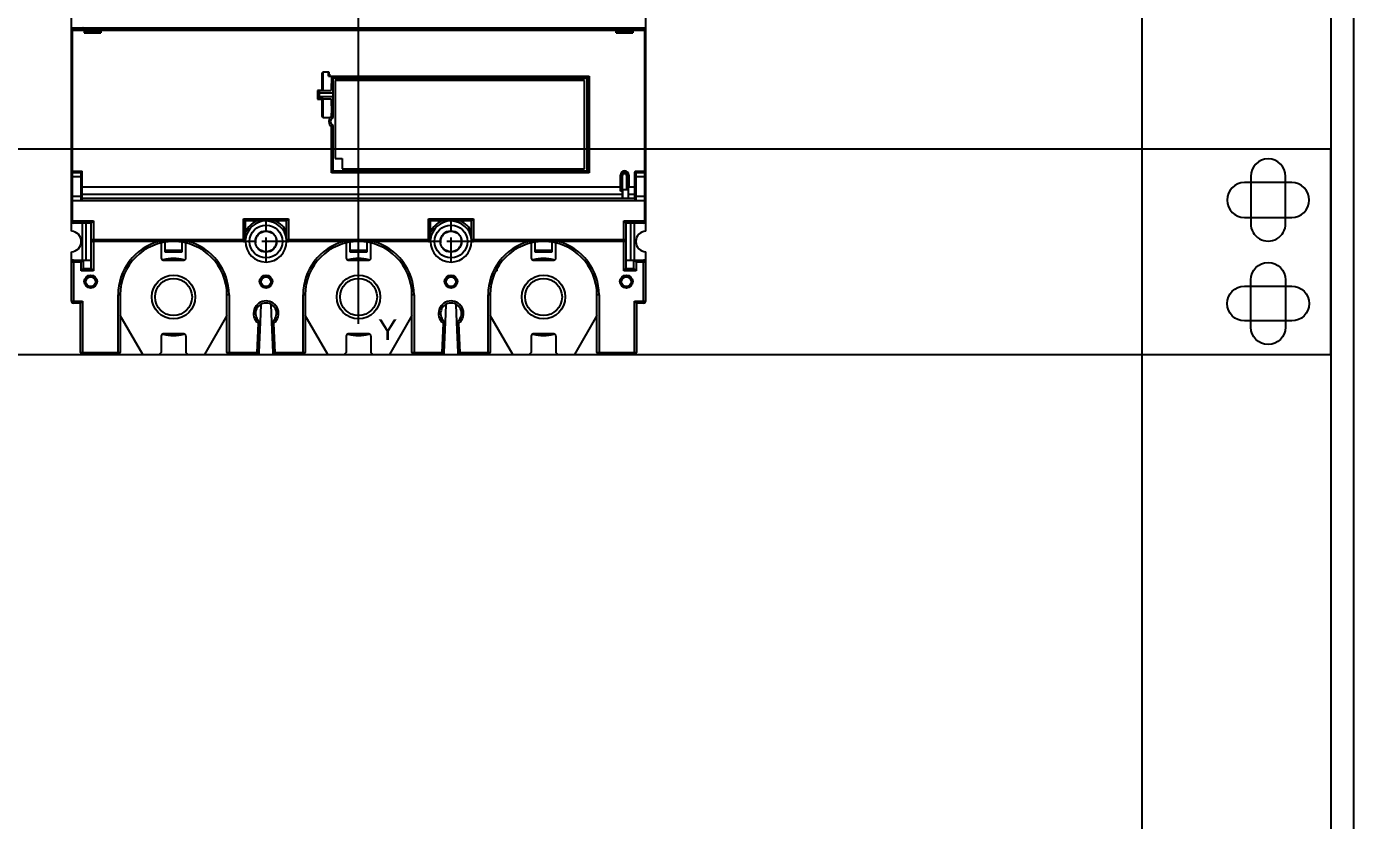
# Model space of a CAD drawing. Header units: millimetres. Extents: x 0 to 6126, y 0 to 4331.
# Drawn here: x 3465.3 to 3788, y 2990.2 to 3183.3 of the extents above; entities that cross this region are included whole.
import ezdxf

# ---------------------------------------------------------------- set-up
doc = ezdxf.new("R2010")
doc.units = ezdxf.units.MM
doc.linetypes.add('ACAD_ISO02W100', pattern=[15, 12, -3])
doc.linetypes.add('AXES2', pattern=[1.125, 0.75, -0.125, 0.125, -0.125])
for name, color, linetype in [('AXE', 80, 'AXES2'), ('CNC', 7, 'Continuous'), ('THIET BI', 2, 'Continuous')]:
    doc.layers.add(name, color=color, linetype=linetype)

# ---------------------------------------------------------------- blocks, each defined once
blk = doc.blocks.new('dfgfg')
at = {"color": 2, "linetype": 'Continuous', "ltscale": 0.5}
blk.add_line((2482981.2, 171227.94), (2482981.2, 171185.94), dxfattribs=at)
at = {"color": 2, "linetype": 'Continuous'}
blk.add_line((2482861.2, 171206.94), (2483101.2, 171206.94), dxfattribs=at)
at = {"layer": 'THIET BI', "color": 6, "linetype": 'ACAD_ISO02W100', "ltscale": 0.5}
for p, q in [((2482881.2, 171224.44), (2482881.2, 171234.44)), ((2483081.2, 171224.44), (2483081.2, 171234.44)), ((2482876.2, 171229.44), (2482886.2, 171229.44)), ((2483076.2, 171229.44), (2483086.2, 171229.44)), ((2482881.2, 171179.44), (2482881.2, 171189.44)), ((2483081.2, 171179.44), (2483081.2, 171189.44)), ((2482876.2, 171184.44), (2482886.2, 171184.44)), ((2483076.2, 171184.44), (2483086.2, 171184.44))]:
    blk.add_line(p, q, dxfattribs=at)
at = {"layer": 'THIET BI', "color": 2, "linetype": 'ACAD_ISO02W100', "ltscale": 0.5}
for centre in [(2482881.2, 171229.44), (2483081.2, 171229.44), (2482881.2, 171184.44), (2483081.2, 171184.44)]:
    blk.add_circle(centre, 2.5, dxfattribs=at)
blk = doc.blocks.new('ovan8.5x20')
at = {"layer": 'CNC', "color": 2, "lineweight": -3}
for p, q in [((5.75, 4.25), (-5.75, 4.25)), ((-5.75, -4.25), (5.75, -4.25))]:
    blk.add_line(p, q, dxfattribs=at)
for centre, start, end in [((-5.75, 0), 90, 270), ((5.75, 0), 270, 90)]:
    blk.add_arc(centre, 4.25, start, end, dxfattribs=at)

msp = doc.modelspace()

# ---------------------------------------------------------------- linework, layer by layer
for p, q in [((3476.16, 3133.58), (3476.16, 3328.49)), ((3615.86, 3133.58), (3615.86, 3328.49)), ((3476.16, 3183.03), (3615.86, 3183.03)), ((3476.16, 3182.53), (3608.7, 3182.53)), ((3479.29, 3182.33), (3476.16, 3182.33)), ((3476.36, 3182.53), (3476.36, 3136.03)), ((3477.16, 3182.53), (3477.34, 3183.03)), ((3478.86, 3182.53), (3478.86, 3183.03)), ((3480.76, 3182.88), (3478.86, 3182.88)), ((3479.29, 3182.33), (3479.29, 3181.78)), ((3479.31, 3182.23), (3479.31, 3182.53)), ((3479.86, 3183.03), (3479.86, 3182.53)), ((3480.76, 3182.88), (3480.76, 3183.03)), ((3483.31, 3182.23), (3483.31, 3182.53)), ((3483.33, 3182.33), (3483.33, 3181.78)), ((3608.69, 3182.33), (3483.33, 3182.33)), ((3608.69, 3181.78), (3608.69, 3182.33)), ((3608.71, 3182.53), (3615.86, 3182.53)), ((3608.71, 3182.53), (3608.71, 3182.23)), ((3611.26, 3183.03), (3611.26, 3182.88)), ((3613.16, 3182.88), (3611.26, 3182.88)), ((3612.16, 3182.53), (3612.16, 3183.03)), ((3612.71, 3182.53), (3612.71, 3182.23)), ((3615.86, 3182.33), (3612.73, 3182.33)), ((3612.73, 3182.33), (3612.73, 3181.78)), ((3613.16, 3182.53), (3613.16, 3183.03)), ((3614.68, 3183.03), (3614.86, 3182.53)), ((3615.66, 3136.03), (3615.66, 3182.53)), ((3479.3, 3182.23), (3479.29, 3181.78)), ((3479.29, 3181.78), (3483.33, 3181.78)), ((3483.31, 3182.23), (3479.3, 3182.23)), ((3483.33, 3181.78), (3483.31, 3182.23)), ((3608.7, 3182.23), (3608.69, 3181.78)), ((3608.69, 3181.78), (3612.73, 3181.78)), ((3608.7, 3182.23), (3612.71, 3182.23)), ((3612.73, 3181.78), (3612.71, 3182.23)), ((3537.17, 3171.74), (3537.2, 3167.73)), ((3537.17, 3167.77), (3537.17, 3171.74)), ((3538.71, 3172.23), (3537.37, 3172.23)), ((3537.41, 3167.73), (3537.37, 3172.23)), ((3538.71, 3171.23), (3538.71, 3172.23)), ((3538.71, 3171.23), (3602.11, 3171.23)), ((3538.91, 3171.73), (3538.91, 3171.23)), ((3539.41, 3171.23), (3539.33, 3167.73)), ((3539.81, 3161.23), (3539.81, 3171.23)), ((3539.81, 3170.73), (3601.51, 3170.73)), ((3601.01, 3170.23), (3540.31, 3170.23)), ((3540.31, 3170.23), (3540.31, 3151.23)), ((3597.11, 3171.23), (3597.53, 3170.73)), ((3598.18, 3170.73), (3597.76, 3171.23)), ((3598.02, 3170.93), (3602.01, 3170.93)), ((3601.01, 3148.73), (3601.01, 3170.23)), ((3601.51, 3170.73), (3601.51, 3148.23)), ((3602.01, 3170.93), (3602.01, 3148.03)), ((3602.11, 3171.23), (3602.11, 3147.73)), ((3537.17, 3167.77), (3536.07, 3167.77)), ((3536.07, 3167.77), (3536.11, 3167.73)), ((3536.07, 3167.77), (3536.07, 3165.7)), ((3536.11, 3167.73), (3539.33, 3167.73)), ((3536.11, 3167.73), (3536.11, 3165.73)), ((3536.51, 3165.73), (3536.51, 3167.73)), ((3536.51, 3167.23), (3539.81, 3167.23)), ((3539.81, 3166.23), (3536.51, 3166.23)), ((3537.17, 3167.77), (3537.2, 3167.73)), ((3536.07, 3165.7), (3536.11, 3165.73)), ((3536.07, 3165.7), (3537.17, 3165.7)), ((3537.2, 3165.73), (3536.11, 3165.73)), ((3537.2, 3165.73), (3537.17, 3161.73)), ((3537.17, 3165.7), (3537.2, 3165.73)), ((3537.17, 3161.73), (3537.17, 3165.7)), ((3537.37, 3161.23), (3537.41, 3165.73)), ((3537.41, 3165.73), (3539.33, 3165.73)), ((3539.33, 3165.73), (3539.41, 3162.23)), ((3539.38, 3163.53), (3539.81, 3163.53)), ((3537.37, 3161.23), (3539.13, 3161.23)), ((3538.91, 3160.63), (3538.86, 3160.63)), ((3538.87, 3159.83), (3538.91, 3159.83)), ((3538.91, 3159.83), (3538.91, 3160.63)), ((3539.41, 3161.53), (3539.41, 3162.23)), ((3539.41, 3147.73), (3539.41, 3158.94)), ((3539.81, 3148.23), (3539.81, 3159.23)), ((3539.81, 3156.28), (3539.41, 3156.28)), ((3540.31, 3151.23), (3542.01, 3151.23)), ((3542.01, 3151.23), (3542.01, 3148.73)), ((3476.16, 3148.13), (3478.81, 3148.13)), ((3478.56, 3147.73), (3476.36, 3147.73)), ((3478.26, 3147.73), (3478.26, 3148.13)), ((3478.46, 3148.13), (3478.46, 3147.73)), ((3478.56, 3141.03), (3478.56, 3147.73)), ((3478.76, 3141.23), (3478.76, 3148.13)), ((3478.81, 3141.58), (3478.81, 3148.13)), ((3539.41, 3148.23), (3601.51, 3148.23)), ((3539.41, 3148.03), (3602.01, 3148.03)), ((3602.11, 3147.73), (3539.41, 3147.73)), ((3542.01, 3148.73), (3601.01, 3148.73)), ((3599.51, 3148.23), (3599.51, 3148.03)), ((3609.76, 3147.18), (3609.7, 3147.18)), ((3609.7, 3147.18), (3609.7, 3144.28)), ((3609.76, 3143.33), (3609.76, 3147.18)), ((3610.16, 3146.98), (3609.96, 3146.98)), ((3609.96, 3143.68), (3609.96, 3146.98)), ((3610.16, 3146.98), (3610.16, 3143.68)), ((3611.46, 3146.98), (3611.26, 3146.98)), ((3611.26, 3143.68), (3611.26, 3146.98)), ((3611.46, 3146.98), (3611.46, 3143.68)), ((3611.72, 3147.18), (3611.66, 3147.18)), ((3611.66, 3141.61), (3611.66, 3147.18)), ((3611.72, 3147.18), (3611.72, 3144.28)), ((3613.21, 3141.58), (3613.21, 3147.93)), ((3613.26, 3141.23), (3613.26, 3148.05)), ((3613.41, 3148.13), (3615.86, 3148.13)), ((3615.66, 3147.73), (3613.46, 3147.73)), ((3613.46, 3147.73), (3613.46, 3141.03)), ((3613.56, 3147.73), (3613.56, 3148.13)), ((3613.76, 3148.13), (3613.76, 3147.73)), ((3478.76, 3146.73), (3476.16, 3146.73)), ((3609.7, 3144.28), (3478.81, 3144.28)), ((3609.72, 3143.29), (3609.72, 3144.28)), ((3609.96, 3143.68), (3611.46, 3143.68)), ((3611.7, 3142.51), (3611.7, 3144.28)), ((3613.21, 3144.28), (3611.72, 3144.28)), ((3615.86, 3146.73), (3613.26, 3146.73)), ((3476.16, 3142.03), (3478.76, 3142.03)), ((3476.36, 3141.03), (3615.66, 3141.03)), ((3613.26, 3141.51), (3478.76, 3141.51)), ((3478.81, 3142.51), (3610.22, 3142.51)), ((3478.81, 3141.58), (3610.25, 3141.58)), ((3609.72, 3143.29), (3609.76, 3143.33)), ((3610.22, 3143.29), (3609.72, 3143.29)), ((3610.26, 3143.33), (3609.76, 3143.33)), ((3610.22, 3143.29), (3610.26, 3143.33)), ((3610.22, 3142.51), (3610.22, 3143.29)), ((3610.26, 3141.61), (3610.25, 3141.58)), ((3610.26, 3141.61), (3610.26, 3143.33)), ((3611.66, 3141.61), (3611.67, 3141.58)), ((3611.67, 3141.58), (3613.21, 3141.58)), ((3611.7, 3142.51), (3613.21, 3142.51)), ((3613.26, 3143.23), (3613.21, 3143.23)), ((3613.26, 3141.73), (3613.21, 3141.73)), ((3613.26, 3142.03), (3615.86, 3142.03)), ((3476.16, 3136.03), (3481.51, 3136.03)), ((3481.01, 3135.53), (3476.66, 3135.53)), ((3478.86, 3126.53), (3478.86, 3135.53)), ((3479.76, 3126.53), (3479.76, 3135.53)), ((3481.01, 3124.43), (3481.01, 3135.53)), ((3481.51, 3136.03), (3481.51, 3123.93)), ((3518.01, 3136.53), (3529.01, 3136.53)), ((3518.01, 3131.03), (3518.01, 3136.53)), ((3528.51, 3136.03), (3518.51, 3136.03)), ((3518.51, 3131.03), (3518.51, 3136.03)), ((3528.51, 3131.03), (3528.51, 3136.03)), ((3529.01, 3136.53), (3529.01, 3131.03)), ((3563.01, 3136.53), (3574.01, 3136.53)), ((3563.01, 3131.03), (3563.01, 3136.53)), ((3573.51, 3136.03), (3563.51, 3136.03)), ((3563.51, 3131.03), (3563.51, 3136.03)), ((3573.51, 3131.03), (3573.51, 3136.03)), ((3574.01, 3136.53), (3574.01, 3131.03)), ((3610.51, 3136.03), (3615.86, 3136.03)), ((3610.51, 3123.93), (3610.51, 3136.03)), ((3615.36, 3135.53), (3611.01, 3135.53)), ((3611.01, 3135.53), (3611.01, 3124.43)), ((3612.26, 3126.53), (3612.26, 3135.53)), ((3613.16, 3126.53), (3613.16, 3135.53)), ((3481.01, 3131.53), (3518.51, 3131.53)), ((3518.01, 3131.03), (3481.51, 3131.03)), ((3499.01, 3128.43), (3499.01, 3130.83)), ((3503.01, 3130.83), (3503.01, 3128.43)), ((3528.51, 3131.53), (3563.51, 3131.53)), ((3563.01, 3131.03), (3529.01, 3131.03)), ((3544.01, 3128.43), (3544.01, 3130.83)), ((3548.01, 3130.83), (3548.01, 3128.43)), ((3573.51, 3131.53), (3611.01, 3131.53)), ((3610.51, 3131.03), (3574.01, 3131.03)), ((3589.01, 3128.43), (3589.01, 3130.83)), ((3593.01, 3130.84), (3593.01, 3128.43)), ((3476.16, 3116.53), (3476.16, 3128.49)), ((3498.01, 3130.64), (3498.01, 3127.03)), ((3499.01, 3128.93), (3503.01, 3128.93)), ((3503.01, 3128.43), (3499.01, 3128.43)), ((3504.01, 3127.03), (3504.01, 3130.64)), ((3543.01, 3130.64), (3543.01, 3127.03)), ((3544.01, 3128.93), (3548.01, 3128.93)), ((3548.01, 3128.43), (3544.01, 3128.43)), ((3549.01, 3127.03), (3549.01, 3130.64)), ((3588.01, 3130.64), (3588.01, 3127.03)), ((3589.01, 3128.93), (3593.01, 3128.93)), ((3593.01, 3128.43), (3589.01, 3128.43)), ((3594.01, 3127.03), (3594.01, 3130.64)), ((3615.86, 3116.53), (3615.86, 3128.49)), ((3478.51, 3126.03), (3476.16, 3126.03)), ((3476.66, 3126.53), (3481.01, 3126.53)), ((3476.66, 3126.53), (3476.66, 3116.03)), ((3478.51, 3123.93), (3478.51, 3126.03)), ((3479.01, 3126.53), (3479.01, 3124.43)), ((3479.01, 3124.43), (3481.01, 3124.43)), ((3498.51, 3126.53), (3503.51, 3126.53)), ((3543.51, 3126.53), (3548.51, 3126.53)), ((3579.76, 3123.93), (3579.76, 3124.43)), ((3588.51, 3126.53), (3593.51, 3126.53)), ((3611.01, 3126.53), (3615.36, 3126.53)), ((3611.01, 3124.43), (3613.01, 3124.43)), ((3613.01, 3124.43), (3613.01, 3126.53)), ((3615.86, 3126.03), (3613.51, 3126.03)), ((3613.51, 3126.03), (3613.51, 3123.93)), ((3615.36, 3116.03), (3615.36, 3126.53)), ((3481.51, 3123.93), (3478.51, 3123.93)), ((3579.76, 3123.93), (3579.49, 3123.93)), ((3613.51, 3123.93), (3610.51, 3123.93)), ((3488.01, 3118.03), (3487.51, 3118.03)), ((3487.51, 3103.53), (3487.51, 3118.03)), ((3488.01, 3118.03), (3488.01, 3104.03)), ((3514.51, 3118.03), (3514.01, 3118.03)), ((3514.01, 3104.03), (3514.01, 3118.03)), ((3514.51, 3118.03), (3514.51, 3103.53)), ((3533.01, 3118.03), (3532.51, 3118.03)), ((3532.51, 3103.53), (3532.51, 3118.03)), ((3533.01, 3118.03), (3533.01, 3104.03)), ((3559.51, 3118.03), (3559.01, 3118.03)), ((3559.01, 3104.03), (3559.01, 3118.03)), ((3559.51, 3118.03), (3559.51, 3103.53)), ((3578.01, 3118.03), (3577.51, 3118.03)), ((3577.51, 3103.53), (3577.51, 3118.03)), ((3578.01, 3118.03), (3578.01, 3104.03)), ((3604.51, 3118.03), (3604.01, 3118.03)), ((3604.01, 3104.03), (3604.01, 3118.03)), ((3604.51, 3118.03), (3604.51, 3103.53)), ((3476.16, 3116.53), (3478.91, 3116.53)), ((3478.41, 3116.03), (3476.66, 3116.03)), ((3478.41, 3104.03), (3478.41, 3116.03)), ((3478.91, 3116.53), (3478.91, 3103.53)), ((3522.25, 3115.72), (3522.07, 3111.42)), ((3523.95, 3116.03), (3523.05, 3116.03)), ((3524.94, 3111.42), (3524.77, 3115.72)), ((3567.25, 3115.72), (3567.07, 3111.42)), ((3568.95, 3116.03), (3568.05, 3116.03)), ((3569.94, 3111.42), (3569.77, 3115.72)), ((3613.11, 3116.53), (3615.86, 3116.53)), ((3613.11, 3103.53), (3613.11, 3116.53)), ((3615.36, 3116.03), (3613.61, 3116.03)), ((3613.61, 3116.03), (3613.61, 3104.03)), ((3493.51, 3103.53), (3488.01, 3113.06)), ((3514.01, 3113.06), (3508.51, 3103.53)), ((3522.08, 3111.42), (3521.78, 3104.01)), ((3525.24, 3104.01), (3524.93, 3111.42)), ((3538.51, 3103.53), (3533.01, 3113.06)), ((3559.01, 3113.06), (3553.51, 3103.53)), ((3567.08, 3111.42), (3566.78, 3104.01)), ((3570.24, 3104.01), (3569.93, 3111.42)), ((3583.51, 3103.53), (3578.01, 3113.06)), ((3604.01, 3113.06), (3598.51, 3103.53)), ((3503.51, 3108.53), (3498.51, 3108.53)), ((3521.57, 3111.17), (3521.28, 3104.03)), ((3525.74, 3104.03), (3525.44, 3111.17)), ((3548.51, 3108.53), (3543.51, 3108.53)), ((3566.57, 3111.17), (3566.28, 3104.03)), ((3570.74, 3104.03), (3570.44, 3111.17)), ((3593.51, 3108.53), (3588.51, 3108.53)), ((3498.01, 3108.03), (3498.01, 3104.03)), ((3504.01, 3108.03), (3504.01, 3104.03)), ((3543.01, 3108.03), (3543.01, 3104.03)), ((3549.01, 3108.03), (3549.01, 3104.03)), ((3588.01, 3108.03), (3588.01, 3104.03)), ((3594.01, 3108.03), (3594.01, 3104.03)), ((3478.41, 3104.03), (3488.01, 3104.03)), ((3478.91, 3103.53), (3521.76, 3103.53)), ((3498.01, 3104.03), (3497.51, 3103.53)), ((3504.51, 3103.53), (3504.01, 3104.03)), ((3514.01, 3104.03), (3521.28, 3104.03)), ((3521.28, 3104.03), (3521.78, 3104.01)), ((3521.28, 3103.53), (3521.28, 3104.03)), ((3521.78, 3104.01), (3521.76, 3103.53)), ((3525.24, 3104.01), (3525.74, 3104.03)), ((3525.26, 3103.53), (3525.24, 3104.01)), ((3525.26, 3103.53), (3566.76, 3103.53)), ((3525.74, 3104.03), (3533.01, 3104.03)), ((3525.74, 3104.03), (3525.74, 3103.53)), ((3543.01, 3104.03), (3542.51, 3103.53)), ((3549.51, 3103.53), (3549.01, 3104.03)), ((3559.01, 3104.03), (3566.28, 3104.03)), ((3566.28, 3104.03), (3566.78, 3104.01)), ((3566.28, 3103.53), (3566.28, 3104.03)), ((3566.78, 3104.01), (3566.76, 3103.53)), ((3570.24, 3104.01), (3570.74, 3104.03)), ((3570.26, 3103.53), (3570.24, 3104.01)), ((3570.26, 3103.53), (3613.11, 3103.53)), ((3570.74, 3104.03), (3578.01, 3104.03)), ((3570.74, 3104.03), (3570.74, 3103.53)), ((3588.01, 3104.03), (3587.51, 3103.53)), ((3594.51, 3103.53), (3594.01, 3104.03)), ((3604.01, 3104.03), (3613.61, 3104.03))]:
    msp.add_line(p, q)
at = {"color": 4, "ltscale": 3}
msp.add_lwpolyline([(3305.51, 3897.46), (3788.01, 3897.46), (3788.01, 2548.96), (3305.51, 2548.96)], close=True, dxfattribs=at)
at = {"color": 35, "ltscale": 3}
msp.add_lwpolyline([(3311.01, 3891.96), (3782.51, 3891.96), (3782.51, 2554.46), (3311.01, 2554.46)], close=True, dxfattribs=at)
at = {"color": 3, "ltscale": 3}
msp.add_lwpolyline([(3350.51, 3883.46), (3736.51, 3883.46), (3736.51, 2578.46), (3350.51, 2578.46)], close=True, dxfattribs=at)
at = {"color": 8, "ltscale": 3}
msp.add_lwpolyline([(3311.01, 3103.53), (3782.51, 3103.53), (3782.51, 3153.53), (3311.01, 3153.53)], close=True, dxfattribs=at)
at = {"color": 2, "ltscale": 3}
for centre in [(3523.51, 3131.03), (3568.51, 3131.03)]:
    msp.add_circle(centre, 4, dxfattribs=at)
for centre, radius in [((3523.51, 3131.03), 2.6), ((3568.51, 3131.03), 2.6), ((3480.86, 3121.28), 1.57), ((3480.86, 3121.28), 1.17), ((3501.01, 3117.53), 5.3), ((3501.01, 3117.53), 4.5), ((3523.51, 3121.28), 1.57), ((3523.51, 3121.28), 1.17), ((3546.01, 3117.53), 5.3), ((3546.01, 3117.53), 4.5), ((3568.51, 3121.28), 1.57), ((3568.51, 3121.28), 1.17), ((3591.01, 3117.53), 5.3), ((3591.01, 3117.53), 4.5), ((3611.16, 3121.28), 1.57), ((3611.16, 3121.28), 1.17)]:
    msp.add_circle(centre, radius)
for centre, radius, start, end in [((3476.36, 3182.33), 0.2, 90, 180), ((3480.76, 3189.78), 6.9, 270, 280.543), ((3611.26, 3189.78), 6.9, 259.4576, 270), ((3615.66, 3182.33), 0.2, 0, 90), ((3540.51, 3160.23), 1.7, 130.3202, 229.6798), ((3540.34, 3160.23), 1.13, 118.0725, 241.9275), ((3537.01, 3160.23), 2.8, 18.8392, 30.7196), ((3537.01, 3160.23), 2.75, 18.8996, 28.3926), ((3537.01, 3160.23), 2.8, 329.2799, 341.1608), ((3537.01, 3160.23), 2.75, 331.6074, 341.7246), ((3476.36, 3147.53), 0.2, 90, 179.9999), ((3478.56, 3147.53), 0.2, 0, 90), ((3610.71, 3147.18), 1.01, 0, 180), ((3610.71, 3147.18), 0.95, 0, 180), ((3610.71, 3146.98), 0.75, 0, 180), ((3610.71, 3146.98), 0.55, 359.9924, 180.0077), ((3613.41, 3147.93), 0.2, 90, 180), ((3613.46, 3147.53), 0.2, 90, 179.9999), ((3615.66, 3147.53), 0.2, 0, 90), ((3476.36, 3141.23), 0.2, 180, 270), ((3478.56, 3141.23), 0.2, 270, 359.9999), ((3613.46, 3141.23), 0.2, 180, 270), ((3615.66, 3141.23), 0.2, 270, 359.9999), ((3476.66, 3136.03), 0.5, 180, 270), ((3523.51, 3131.03), 5.5, 114.6196, 155.38), ((3523.51, 3131.03), 5, 5.2701, 174.3032), ((3523.51, 3131.03), 5.5, 24.62, 65.381), ((3568.51, 3131.03), 5.5, 114.6196, 155.38), ((3568.51, 3131.03), 5, 5.2701, 174.3032), ((3568.51, 3131.03), 5.5, 24.62, 65.381), ((3615.36, 3136.03), 0.5, 270, 0), ((3476.01, 3131.03), 2.55, 273.3723, 86.6277), ((3481.51, 3131.53), 0.5, 180, 270), ((3501.01, 3118.03), 13.5, 105.6411, 180), ((3501.01, 3118.03), 13, 0, 180), ((3501.01, 3118.03), 13.5, 0, 74.359), ((3518.01, 3131.53), 0.5, 270, 0), ((3523.51, 3131.03), 5, 180, 0), ((3529.01, 3131.53), 0.5, 180, 270), ((3546.01, 3118.03), 13.5, 105.6411, 180), ((3546.01, 3118.03), 13, 0, 180), ((3546.01, 3118.03), 13.5, 0, 74.359), ((3563.01, 3131.53), 0.5, 270, 0), ((3568.51, 3131.03), 5, 180, 0), ((3574.01, 3131.53), 0.5, 180, 270), ((3591.01, 3118.03), 13.5, 105.642, 180), ((3591.01, 3118.03), 13, 0, 180), ((3591.01, 3118.03), 13.5, 0, 74.359), ((3610.51, 3131.53), 0.5, 270, 0), ((3616.01, 3131.03), 2.55, 93.3723, 266.6277), ((3476.66, 3126.03), 0.5, 90, 180), ((3498.51, 3127.03), 0.5, 180, 270), ((3501.01, 3117.53), 9.4, 74.4753, 105.5228), ((3503.51, 3127.03), 0.5, 270, 0), ((3543.51, 3127.03), 0.5, 180, 270), ((3546.01, 3117.53), 9.4, 74.4753, 105.5228), ((3548.51, 3127.03), 0.5, 270, 0), ((3588.51, 3127.03), 0.5, 180, 270), ((3591.01, 3117.53), 9.4, 74.4753, 105.5228), ((3593.51, 3127.03), 0.5, 270, 0), ((3615.36, 3126.03), 0.5, 0, 90), ((3476.66, 3116.53), 0.5, 180, 270), ((3523.51, 3113.53), 3.05, 309.3874, 230.6124), ((3523.51, 3113.53), 2.55, 303.9745, 236.0255), ((3568.51, 3113.53), 3.05, 309.3874, 230.6124), ((3568.51, 3113.53), 2.55, 303.9745, 236.0255), ((3615.36, 3116.53), 0.5, 270, 0), ((3498.51, 3108.03), 0.5, 90, 180), ((3501.01, 3117.53), 9.4, 254.4753, 285.5228), ((3503.51, 3108.03), 0.5, 0, 90), ((3543.51, 3108.03), 0.5, 90, 180), ((3546.01, 3117.53), 9.4, 254.4753, 285.5228), ((3548.51, 3108.03), 0.5, 0, 90), ((3588.51, 3108.03), 0.5, 90, 180), ((3591.01, 3117.53), 9.4, 254.4753, 285.5228), ((3593.51, 3108.03), 0.5, 0, 90), ((3478.91, 3104.03), 0.5, 180, 270), ((3487.51, 3104.03), 0.5, 270, 0), ((3514.51, 3104.03), 0.5, 180, 270), ((3521.28, 3104.03), 0.5, 270, 357.6399), ((3525.74, 3104.03), 0.5, 182.3601, 270), ((3532.51, 3104.03), 0.5, 270, 0), ((3559.51, 3104.03), 0.5, 180, 270), ((3566.28, 3104.03), 0.5, 270, 357.6399), ((3570.74, 3104.03), 0.5, 182.3601, 270), ((3577.51, 3104.03), 0.5, 270, 0), ((3604.51, 3104.03), 0.5, 180, 270), ((3613.11, 3104.03), 0.5, 270, 0)]:
    msp.add_arc(centre, radius, start, end)
for points, knots in [([(3479, 3183.03), (3478.97, 3183), (3478.93, 3182.95), (3478.86, 3182.9), (3478.86, 3182.88)], [0, 0, 0, 0, 0.1386133, 0.2052412, 0.2052412, 0.2052412, 0.2052412]), ([(3479.29, 3182.33), (3479.29, 3182.36), (3479.28, 3182.43), (3479.3, 3182.48), (3479.28, 3182.53), (3479.29, 3182.53)], [0, 0, 0, 0, 0.1003263, 0.1730067, 0.2000689, 0.2000689, 0.2000689, 0.2000689]), ([(3483.33, 3182.53), (3483.34, 3182.53), (3483.32, 3182.48), (3483.34, 3182.43), (3483.33, 3182.36), (3483.33, 3182.33)], [0, 0, 0, 0, 0.0270421, 0.0997079, 0.2000689, 0.2000689, 0.2000689, 0.2000689]), ([(3608.69, 3182.33), (3608.69, 3182.36), (3608.68, 3182.43), (3608.7, 3182.48), (3608.68, 3182.53), (3608.69, 3182.53)], [0, 0, 0, 0, 0.1003263, 0.1730067, 0.2000689, 0.2000689, 0.2000689, 0.2000689]), ([(3612.73, 3182.53), (3612.74, 3182.53), (3612.72, 3182.48), (3612.74, 3182.43), (3612.73, 3182.36), (3612.73, 3182.33)], [0, 0, 0, 0, 0.0270421, 0.0997079, 0.2000689, 0.2000689, 0.2000689, 0.2000689]), ([(3613.16, 3182.88), (3613.16, 3182.9), (3613.09, 3182.95), (3613.05, 3183), (3613.02, 3183.03)], [0, 0, 0, 0, 0.0656525, 0.2041287, 0.2041287, 0.2041287, 0.2041287]), ([(3537.17, 3171.74), (3537.17, 3171.77), (3537.18, 3171.84), (3537.19, 3171.94), (3537.21, 3172.02), (3537.23, 3172.1), (3537.27, 3172.16), (3537.31, 3172.22), (3537.35, 3172.23), (3537.37, 3172.23)], [0, 0, 0, 0, 0.1107687, 0.2076666, 0.2922482, 0.3663543, 0.4386913, 0.5067602, 0.5691088, 0.5691088, 0.5691088, 0.5691088]), ([(3538.91, 3171.73), (3538.91, 3171.75), (3538.91, 3171.8), (3538.9, 3171.87), (3538.89, 3171.94), (3538.88, 3171.99), (3538.86, 3172.04), (3538.85, 3172.09), (3538.83, 3172.13), (3538.81, 3172.17), (3538.79, 3172.19), (3538.76, 3172.21), (3538.74, 3172.23), (3538.72, 3172.23), (3538.71, 3172.23)], [0, 0, 0, 0, 0.0769802, 0.1470899, 0.210986, 0.26927, 0.3224459, 0.3709329, 0.4150644, 0.4550367, 0.4906923, 0.522255, 0.5506057, 0.5776914, 0.5776914, 0.5776914, 0.5776914]), ([(3537.2, 3167.73), (3537.21, 3167.73), (3537.25, 3167.74), (3537.31, 3167.73), (3537.37, 3167.73), (3537.41, 3167.73)], [0, 0, 0, 0, 0.0304845, 0.1041095, 0.200676, 0.200676, 0.200676, 0.200676]), ([(3537.41, 3165.73), (3537.37, 3165.73), (3537.31, 3165.73), (3537.25, 3165.72), (3537.21, 3165.73), (3537.2, 3165.73)], [0, 0, 0, 0, 0.0982057, 0.1704573, 0.2006761, 0.2006761, 0.2006761, 0.2006761]), ([(3537.37, 3161.23), (3537.35, 3161.23), (3537.31, 3161.25), (3537.27, 3161.3), (3537.23, 3161.37), (3537.21, 3161.44), (3537.19, 3161.52), (3537.18, 3161.62), (3537.17, 3161.69), (3537.17, 3161.73)], [0, 0, 0, 0, 0.0622281, 0.1301291, 0.2023722, 0.2763732, 0.3609325, 0.4579636, 0.5691141, 0.5691141, 0.5691141, 0.5691141]), ([(3610.25, 3141.59), (3610.22, 3141.57), (3610.25, 3141.77), (3610.22, 3141.89), (3610.22, 3142.2), (3610.22, 3142.4), (3610.22, 3142.51)], [0, 0, 0, 0, 0.0998722, 0.3047922, 0.589855, 0.9198382, 0.9198382, 0.9198382, 0.9198382]), ([(3611.67, 3141.59), (3611.7, 3141.57), (3611.66, 3141.77), (3611.7, 3141.89), (3611.69, 3142.2), (3611.7, 3142.4), (3611.7, 3142.51)], [0, 0, 0, 0, 0.0998177, 0.3056451, 0.5915145, 0.9199738, 0.9199738, 0.9199738, 0.9199738]), ([(3476.36, 3136.03), (3476.36, 3135.97), (3476.37, 3135.85), (3476.43, 3135.69), (3476.5, 3135.6), (3476.53, 3135.58)], [0, 0, 0, 0, 0.1921401, 0.3578052, 0.5012104, 0.5012104, 0.5012104, 0.5012104]), ([(3481.51, 3136.03), (3481.46, 3135.98), (3481.36, 3135.88), (3481.22, 3135.74), (3481.12, 3135.64), (3481.05, 3135.57), (3481.02, 3135.54), (3481.01, 3135.53)], [0, 0, 0, 0, 0.2256783, 0.4225415, 0.5745005, 0.6724222, 0.7071069, 0.7071069, 0.7071069, 0.7071069]), ([(3518.01, 3136.53), (3518.06, 3136.48), (3518.16, 3136.38), (3518.3, 3136.24), (3518.4, 3136.14), (3518.47, 3136.07), (3518.5, 3136.04), (3518.51, 3136.03)], [0, 0, 0, 0, 0.2256783, 0.4225415, 0.5745005, 0.6724222, 0.7071069, 0.7071069, 0.7071069, 0.7071069]), ([(3529.01, 3136.53), (3528.96, 3136.48), (3528.86, 3136.38), (3528.72, 3136.24), (3528.62, 3136.14), (3528.55, 3136.07), (3528.52, 3136.04), (3528.51, 3136.03)], [0, 0, 0, 0, 0.2256783, 0.4225415, 0.5745005, 0.6724222, 0.7071069, 0.7071069, 0.7071069, 0.7071069]), ([(3563.01, 3136.53), (3563.06, 3136.48), (3563.16, 3136.38), (3563.3, 3136.24), (3563.4, 3136.14), (3563.47, 3136.07), (3563.5, 3136.04), (3563.51, 3136.03)], [0, 0, 0, 0, 0.2256783, 0.4225415, 0.5745005, 0.6724222, 0.7071069, 0.7071069, 0.7071069, 0.7071069]), ([(3574.01, 3136.53), (3573.96, 3136.48), (3573.86, 3136.38), (3573.72, 3136.24), (3573.62, 3136.14), (3573.55, 3136.07), (3573.52, 3136.04), (3573.51, 3136.03)], [0, 0, 0, 0, 0.2256783, 0.4225415, 0.5745005, 0.6724222, 0.7071069, 0.7071069, 0.7071069, 0.7071069]), ([(3610.51, 3136.03), (3610.56, 3135.98), (3610.66, 3135.88), (3610.8, 3135.74), (3610.9, 3135.64), (3610.97, 3135.57), (3611, 3135.54), (3611.01, 3135.53)], [0, 0, 0, 0, 0.2256783, 0.4225415, 0.5745005, 0.6724222, 0.7071069, 0.7071069, 0.7071069, 0.7071069]), ([(3615.48, 3135.57), (3615.48, 3135.57), (3615.46, 3135.56), (3615.42, 3135.54), (3615.38, 3135.53), (3615.36, 3135.53)], [0, 0, 0, 0, 0.0016788, 0.0777774, 0.1281844, 0.1281844, 0.1281844, 0.1281844]), ([(3615.66, 3136.03), (3615.66, 3136.01), (3615.66, 3135.95), (3615.64, 3135.86), (3615.61, 3135.74), (3615.55, 3135.64), (3615.5, 3135.59), (3615.48, 3135.57)], [0, 0, 0, 0, 0.0541167, 0.1765359, 0.2981953, 0.4120871, 0.5085085, 0.5085085, 0.5085085, 0.5085085]), ([(3479.01, 3126.53), (3479, 3126.52), (3478.97, 3126.49), (3478.9, 3126.42), (3478.8, 3126.32), (3478.66, 3126.18), (3478.56, 3126.08), (3478.51, 3126.03)], [0, 0, 0, 0, 0.034719, 0.1326925, 0.2846727, 0.4815075, 0.7071068, 0.7071068, 0.7071068, 0.7071068]), ([(3479.01, 3124.43), (3479, 3124.42), (3478.97, 3124.39), (3478.9, 3124.32), (3478.8, 3124.22), (3478.66, 3124.08), (3478.56, 3123.98), (3478.51, 3123.93)], [0, 0, 0, 0, 0.034719, 0.1326925, 0.2846727, 0.4815075, 0.7071068, 0.7071068, 0.7071068, 0.7071068]), ([(3481.01, 3124.43), (3481.02, 3124.42), (3481.05, 3124.39), (3481.12, 3124.32), (3481.22, 3124.22), (3481.36, 3124.08), (3481.46, 3123.98), (3481.51, 3123.93)], [0, 0, 0, 0, 0.034719, 0.1326925, 0.2846727, 0.4815075, 0.7071069, 0.7071069, 0.7071069, 0.7071069]), ([(3610.51, 3123.93), (3610.56, 3123.98), (3610.66, 3124.08), (3610.8, 3124.22), (3610.9, 3124.32), (3610.97, 3124.39), (3611, 3124.42), (3611.01, 3124.43)], [0, 0, 0, 0, 0.2256783, 0.4225415, 0.5745005, 0.6724222, 0.7071069, 0.7071069, 0.7071069, 0.7071069]), ([(3613.01, 3126.53), (3613.02, 3126.52), (3613.05, 3126.49), (3613.12, 3126.42), (3613.22, 3126.32), (3613.36, 3126.18), (3613.46, 3126.08), (3613.51, 3126.03)], [0, 0, 0, 0, 0.034719, 0.1326925, 0.2846727, 0.4815075, 0.7071069, 0.7071069, 0.7071069, 0.7071069]), ([(3613.01, 3124.43), (3613.02, 3124.42), (3613.05, 3124.39), (3613.12, 3124.32), (3613.22, 3124.22), (3613.36, 3124.08), (3613.46, 3123.98), (3613.51, 3123.93)], [0, 0, 0, 0, 0.034719, 0.1326925, 0.2846727, 0.4815075, 0.7071069, 0.7071069, 0.7071069, 0.7071069]), ([(3478.41, 3116.03), (3478.42, 3116.04), (3478.45, 3116.07), (3478.52, 3116.14), (3478.62, 3116.24), (3478.76, 3116.38), (3478.86, 3116.48), (3478.91, 3116.53)], [0, 0, 0, 0, 0.034719, 0.1326925, 0.2846727, 0.4815075, 0.7071068, 0.7071068, 0.7071068, 0.7071068]), ([(3613.61, 3116.03), (3613.6, 3116.04), (3613.57, 3116.07), (3613.5, 3116.14), (3613.4, 3116.24), (3613.26, 3116.38), (3613.16, 3116.48), (3613.11, 3116.53)], [0, 0, 0, 0, 0.034719, 0.1326925, 0.2846727, 0.4815075, 0.7071068, 0.7071068, 0.7071068, 0.7071068]), ([(3522.08, 3111.42), (3522.07, 3111.41), (3522.03, 3111.39), (3521.92, 3111.34), (3521.77, 3111.26), (3521.64, 3111.2), (3521.57, 3111.17)], [0, 0, 0, 0, 0.038615, 0.1553346, 0.3393763, 0.5651691, 0.5651691, 0.5651691, 0.5651691]), ([(3524.93, 3111.42), (3524.95, 3111.41), (3524.99, 3111.39), (3525.09, 3111.34), (3525.25, 3111.26), (3525.38, 3111.2), (3525.44, 3111.17)], [0, 0, 0, 0, 0.0384697, 0.154798, 0.3387137, 0.5650938, 0.5650938, 0.5650938, 0.5650938]), ([(3567.08, 3111.42), (3567.07, 3111.41), (3567.03, 3111.39), (3566.92, 3111.34), (3566.77, 3111.26), (3566.64, 3111.2), (3566.57, 3111.17)], [0, 0, 0, 0, 0.038615, 0.1553346, 0.3393763, 0.5651691, 0.5651691, 0.5651691, 0.5651691]), ([(3569.93, 3111.42), (3569.95, 3111.41), (3569.99, 3111.39), (3570.09, 3111.34), (3570.25, 3111.26), (3570.38, 3111.2), (3570.44, 3111.17)], [0, 0, 0, 0, 0.0384697, 0.154798, 0.3387137, 0.5650938, 0.5650938, 0.5650938, 0.5650938])]:
    msp.add_open_spline(points, degree=3, knots=knots)
msp.add_open_spline([(3476.53, 3135.58), (3476.57, 3135.55), (3476.61, 3135.53), (3476.66, 3135.53)], degree=3)

# ---------------------------------------------------------------- block references
at = {"color": 7, "linetype": 'Continuous', "rotation": 90}
msp.add_blockref('dfgfg', (174752.95, -2479750.17), dxfattribs=at)
at = {"layer": 'CNC', "lineweight": -3}
for rotation in [270, 180]:
    msp.add_blockref('ovan8.5x20', (3767.26, 3141.12), dxfattribs=dict(at, rotation=rotation))
at = {"layer": 'CNC', "lineweight": -3, "xscale": -1, "rotation": 270}
msp.add_blockref('ovan8.5x20', (3767.26, 3115.94), dxfattribs=at)
at = {"layer": 'CNC', "lineweight": -3, "xscale": -1}
msp.add_blockref('ovan8.5x20', (3767.26, 3115.94), dxfattribs=at)

# ---------------------------------------------------------------- texts
at = {"layer": 'AXE', "insert": (3550.77, 3112.09), "char_height": 5, "width": 5, "attachment_point": 1}
msp.add_mtext('{\\fArial|b0|i0|c0|p34;Y}', dxfattribs=at)

doc.saveas('drawing.dxf')
